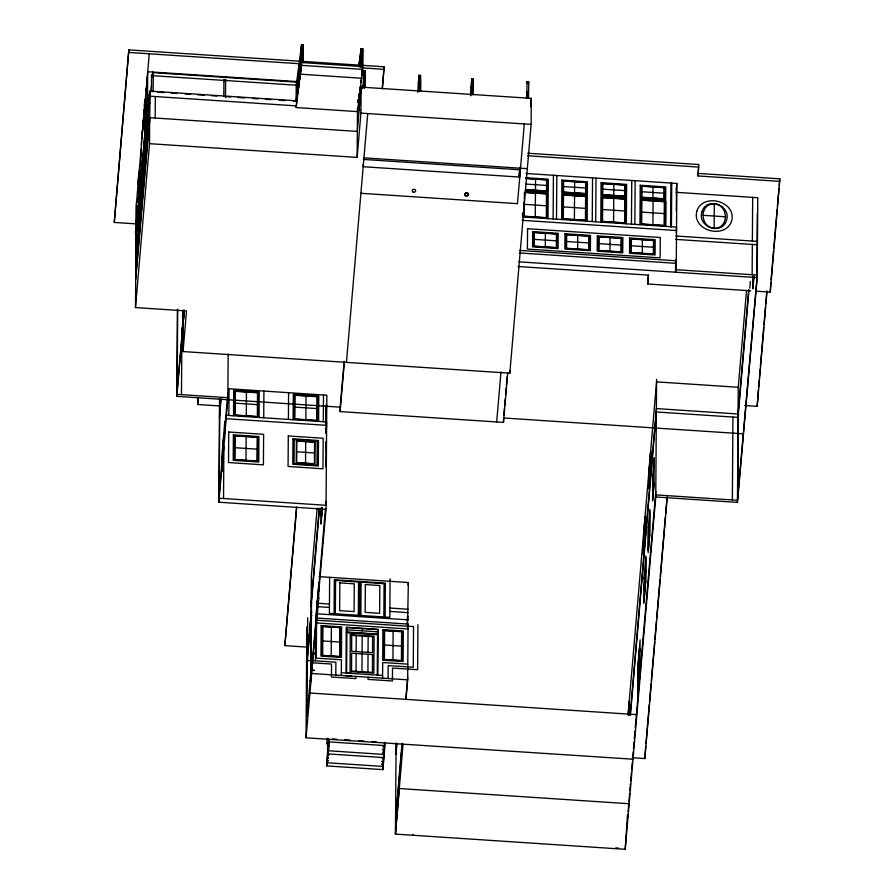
<?xml version="1.0" encoding="UTF-8"?>
<svg xmlns="http://www.w3.org/2000/svg" width="894" height="894" viewBox="0 0 894 894"><rect width="100%" height="100%" fill="white"/><g stroke="black" fill="none" stroke-linecap="round" stroke-linejoin="round"><path stroke-width="1.34" d="M355.857 676.412L355.846 678.602L331.439 676.993L331.506 664.052L310.743 662.689M335.809 675.082L335.887 662.175L310.766 660.51M341.318 675.451L341.407 659.783L316.297 658.129L316.532 622.939L408.033 628.951M346 673.026L346.257 627.23L378.229 629.331L377.905 675.126M356.036 671.338L356.125 653.492M372.53 656.453L372.541 654.564L351.621 653.19L351.521 671.048L372.418 672.422L372.541 654.564M392.958 660.208L393.114 631.164M136.257 223.891L114.264 222.438L128.837 49.896L299.334 61.172M114.264 222.438L128.837 49.896M137.005 232.798L135.519 232.697L135.519 232.06L137.799 205.486L138.648 205.497M149.477 100.609L149.332 122.109L149.7 117.673L357.321 131.418L361.109 87.12L531.293 98.374L531.114 124.378L509.815 373.178L183.069 351.554L186.544 310.944L135.497 307.57L136.201 206.067L149.242 53.785M136.089 273.005L136.212 255.65M136.246 250.566L136.346 235.301M136.369 232.753L135.519 232.06M136.436 222.572L136.581 202.223L139.129 202.39M135.519 232.697L137.799 205.486M141.788 171.38L139.229 171.212L139.017 201.742L138.168 201.686L140.067 178.901L140.917 178.923M138.849 175.649L138.637 206.179L137.788 206.123M138.168 201.686L140.067 178.901M141.129 149.063L140.917 179.593L140.067 179.538M147.979 99.033L145.431 98.865L145.208 129.395L144.359 129.339L146.258 106.554L147.119 106.576M144.537 109.202L144.549 108.621M144.56 106.073L144.582 103.268M146.258 106.554L147.108 107.246L147.32 76.716M147.365 120.623L147.7 71.71L296.976 81.578M135.497 307.57L149.522 143.677L149.89 91.099L297.121 100.832M151.377 91.423L151.6 74.861L153.299 74.973L153.131 91.836M152.773 76.783L152.807 72.034M155.187 118.042L155.332 96.541M507.758 372.63L503.49 422.404L340.122 411.598L340.156 407.161L176.788 396.344L177.392 309.29M177.146 390.287L177.705 309.413M181.482 394.656L181.873 337.485M181.929 330.512L181.94 327.729M183.069 351.554L183.281 322.533M183.762 314.9L183.795 310.162M219.958 405.977L197.686 404.501L198.055 397.796M318.789 591.727L326.031 509.312L218.818 502.216L219.544 398.825M219.198 494.147L219.756 414.179M223.813 96.105L223.925 79.566L225.623 79.678L225.5 97.591M221.801 470.311L221.902 456.32M223.176 454.253L223.366 439.155M223.534 498.517L223.891 446.128M223.947 439.233L223.981 433.724M224.651 437.088L224.841 421.353L221.813 456.789L221.701 472.054L224.74 436.618M228.16 354.035L227.836 399.73L224.752 434.842M228.842 415.475L229.032 388.756L326.835 395.226L326.031 509.312M233.524 415.788L233.703 390.343L259.226 392.03L259.048 417.476M245.984 459.963L246.152 436.563M246.297 415.777L246.465 392.03M263.73 417.777L263.92 391.069M307.033 647.1L284.862 645.636L296.495 507.379M288.404 419.42L288.594 392.701M293.087 419.722L293.266 394.288L318.789 395.975L318.61 421.409M358.74 66.491L361.075 48.611L362.774 48.723L362.629 69.397L357.466 111.616L296.193 107.559L296.976 95.312M296.763 99.837L296.909 84.461L296.797 99.547L297.445 99.592M297.199 82.293L297.836 82.337L297.199 82.293L297.087 97.39M297.356 92.82L297.445 80.471L298.127 80.169L297.445 80.471M297.4 92.484L297.49 80.125M298.417 78.013L297.78 77.968L297.691 93.233L298.451 84.382M297.769 91.937L298.026 76.146L298.708 75.845L298.026 76.146M297.993 92.864L298.071 75.8M298.227 86.327L298.361 73.643L298.998 73.677L298.361 73.643M299.289 71.52L298.607 71.811L298.428 87.768L299.188 78.907M298.63 86.819L298.652 71.475M298.864 86.372L298.942 69.307L299.579 69.352L298.942 69.307M298.909 86.025L299.188 67.486L299.87 67.184L299.188 67.486M299.233 67.151L299.155 82.304L299.915 73.442M299.378 79.041L299.524 64.983L300.161 65.027M299.781 79.532L299.814 62.815L300.451 62.859L300.384 72.47M299.971 73.342L300.105 60.658L300.742 60.691L300.105 60.658M300.25 72.548L300.395 58.49L301.032 58.535M300.607 73.386L300.686 56.322L301.379 56.367L300.686 56.322M300.853 65.486L300.976 54.165L301.613 54.199L301.49 65.519M301.122 66.055L301.513 44.7L303.211 44.812L303.088 62.625L360.952 66.447L361.075 48.611M301.312 65.977L301.513 44.7M301.725 58.993L301.747 62.759M302.977 62.781L303.211 44.812M305.558 463.159L305.703 441.58M305.86 419.722L306.027 395.975M632.807 759.185L306.039 737.818L306.821 626.716M311.537 611.507L307.391 660.487L307.011 716.239L311.57 664.164M307.692 617.754L307.424 656.241L311.09 613.418M308.843 696.784L308.855 695.934M309.257 638.227L309.737 631.857M310.989 677.741L311.514 601.785M315.437 660.822L315.817 618.19L318.845 582.743L318.655 598.488M315.805 631.712L315.906 617.709M317.18 615.653L317.281 601.651M317.281 614.547L317.37 600.544M321.114 507.982L321.002 524.141L322.365 508.194M321.449 508.921L321.393 517.112L322.209 507.58M321.494 515.369L321.572 508.094M323.293 421.722L323.483 395.014M325.964 419.778L326.087 405.63M325.863 451.146L325.885 448.419M326.176 405.273L325.852 421.879M326.533 405.004L325.874 423.912M385.18 743.048L382.9 769.633L326.746 765.912L328.299 741.83M327.539 761.118L328.232 760.604L327.539 761.118L327.718 741.819L384.465 745.551L382.9 769.633M327.897 749.686L327.93 738.556M328.087 749.697L328.165 738.679M328.433 739.148L328.958 749.116L328.322 749.071L328.4 738.478M329.64 577.323L329.394 613.362L389.806 617.363L390.075 578.776M331.193 655.928L331.395 627.096M334.077 613.675L334.311 579.748L385.359 583.123L385.124 617.05M335.351 613.753L335.585 580.474L358.561 581.994L358.326 615.273M149.522 143.677L357.142 157.411L357.488 108.23M358.975 93.904L358.952 97.29L359.276 93.49M359.88 66.86L359.958 62.401L360.595 62.446L360.528 66.905M356.125 651.581L356.237 635.634M360.204 67.106L360.248 60.244L360.941 60.289M360.438 66.648L360.539 58.076L361.176 58.121L361.131 64.983M360.707 67.229L360.952 50.086L361.802 50.142M357.142 157.411L360.93 113.113L361.109 87.12M361.265 67.016L361.366 51.93M362.115 88.607L362.126 85.891L361.891 88.618M362.528 68.045L362.774 48.723M359.6 615.363L359.835 581.435M363.433 87.5L363.668 70.95L365.367 71.062L365.255 87.5M363.545 87.388L363.668 70.95M363.21 164.284L363.188 166.72L519.749 177.079L519.816 167.748M364.271 88.595L364.305 84.572M360.874 615.441L361.109 582.162L384.085 583.681L383.85 616.961M365.199 78.024L365.367 71.062M361.958 671.729L362.081 653.883M362.081 651.972L362.193 636.025M362.226 630.818L362.238 628.594M367.915 672.12L368.037 654.274M368.037 652.374L368.149 636.416M368.015 677.216L368.004 679.395L392.432 681.004L392.522 668.075L417.621 669.718L417.934 624.683M377.268 675.082L377.559 634.695L346.861 632.673L346.637 673.07L351.51 673.394M382.442 88.484L384.107 66.782L302.116 61.351M382.576 678.177L382.677 662.499L407.787 664.153M383.213 752.703L382.565 752.659L383.213 752.703L383.224 750.055M384.465 745.551L384.487 742.366M388.085 678.546L388.175 665.605L413.274 667.259L413.553 626.571L315.727 620.134M656.587 379.335L655.76 496.975L625.197 849.3L395.45 834.102L396.087 742.97M406.044 698.918L407.675 679.842L408.066 624.079L316.599 618.033M407.508 626.66L408.357 582.53L319.192 576.63M412.894 835.253L412.905 834.493M418.738 91.289L418.828 78.214L418.325 84.114M418.861 91.099L418.973 75.252L420.672 75.364L420.56 91.21M420.437 91.4L420.515 80.941M471.496 94.775L471.585 81.7M471.619 94.596L471.719 78.739L473.429 78.851L473.194 94.887M503.49 422.404L503.523 419.074M509.815 373.178L509.837 370.507M522.543 215.599L522.565 212.917M523.906 202.96L523.817 216.382L546.737 217.901L546.904 193.73L525.337 192.311M524.409 192.456L524.242 216.203L546.312 217.667L546.48 193.92L525.784 192.545M526.801 98.306L527.035 81.767L528.734 81.879L528.51 98.418M535.271 216.929L535.439 193.182M535.495 190.221L535.562 179.191M545.306 246.867L545.407 233.3M548.011 218.628L548.19 193.182L525.393 191.674M553.118 218.963L553.42 175.291M556.515 219.186L556.817 175.515M561.622 219.522L561.801 194.087L587.324 195.775L587.146 221.209M574.395 219.522L574.551 195.775M574.574 192.802L574.652 181.784M577.647 249.013L577.736 235.435M592.253 221.556L592.554 177.872M595.706 221.779L596.019 178.107M600.813 222.114L600.991 196.68L626.515 198.367L626.348 223.802M609.976 251.147L610.077 237.58M613.586 222.114L613.753 198.155M613.776 195.406L613.854 184.376M625.197 849.3L627.521 814.669M631.443 224.148L631.756 180.465M628.717 715.245L628.862 706.785L628.191 715.178M629.152 714.44L629.242 701.086M634.852 224.372L635.153 180.7M639.959 224.707L640.138 199.261L666.03 200.982L665.851 226.417M637.858 697.409L638.092 663.482L640.115 639.858L639.791 674.892M637.958 696.303L638.193 663.013M642.317 253.281L642.406 239.715M643.702 533.718L643.445 554.705L644.954 536.981M644.093 577.435L643.803 603.506L645.691 581.357L645.87 555.923L643.971 578.072M644.842 537.607L645.099 516.631L643.579 534.344M645.569 581.994L645.77 557.666M750.748 290.807L647.714 283.979L648.273 275.117M632.382 757.721L644.865 758.548L644.887 756M648.452 526.499L648.262 550.827L649.58 535.316M649.323 468.009L649.066 488.996L650.586 471.272M649.558 535.472L649.748 511.156M650.463 471.909L650.597 453.247M650.497 471.741L650.72 450.922L649.212 468.635M652.911 197.987L652.989 186.969M652.911 224.718L653.078 200.971M652.844 474.971L652.575 500.886L654.095 483.173M652.709 498.561L652.877 474.815M653.972 483.799L654.274 457.728L652.754 475.452M670.589 226.73L670.891 183.058M671.439 226.785L671.74 183.114M675.618 260.02L675.529 272.201L676.289 263.339L676.847 183.449L525.974 173.47M676.311 211.085L676.467 187.885M756.313 291.176L770.237 292.092L779.713 181.348L698.035 175.95L698.482 168.34M698.035 175.95L698.806 164.541L527.672 153.22M714.15 228.115L714.317 203.988C699.153 203.173 699.723 227.646 714.15 228.115C729.314 228.931 728.744 204.447 714.317 203.988M732.354 499.947L732.935 417.051M655.76 496.975L737.449 502.383L738.254 387.281L746.535 290.494M737.841 495.857L738.422 412.961M752.133 274.715L752.346 244.442M752.368 241.056L752.67 197.384M752.994 276.648L752.904 288.93L753.944 276.794M753.34 277.084L753.307 281.107L753.631 276.704M753.407 279.364L753.452 276.145M756.86 279.487L757.319 213.197M737.449 502.383L757.218 277.598L757.777 197.719L676.087 192.311M744.702 405.53L757.162 406.345L758.369 389.918M770.237 292.092L770.851 282.627M779.713 181.348L779.736 178.811L698.046 173.402M328.601 743.897L326.891 743.786L327.26 738.232M327.718 741.819L328.31 742.612L328.366 741.864M417.789 92.317L418.973 75.252M419.767 88.327L420.236 81.019M470.546 95.803L471.082 86.763M472.513 91.825L472.792 86.874M519.079 176.911L519.693 167.424M749.831 288.192L750.312 281.387M151.6 74.861L151.477 76.325L153.176 76.437L153.299 74.973M395.45 834.102L403.049 744.233M395.461 833.331L399.193 789.268M141.978 133.72L142.213 130.949M142.571 126.792L143.163 119.874M143.521 115.717L143.99 110.185M144.347 106.028L144.817 100.53M137.866 184.309L138.805 173.324M141.274 144.504L141.509 141.766M141.744 139.017L145.152 99.234M145.856 91.032L146.08 88.305M144.359 129.339L146.705 102.005M140.436 181.683L141.744 166.463M146.862 108.051L147.935 94.116M135.989 237.178L147.901 98.139M135.966 239.726L148.013 98.239M141.33 178.666L141.688 174.52M147.521 106.319L147.991 100.787M141.442 178.766L141.677 176.006M147.633 106.42L147.991 102.262M135.866 254.991L149.89 91.099M135.832 260.076L149.857 96.183L296.205 105.872M151.064 91.02L151.522 85.712M152.528 75.945L152.807 72.626L296.909 82.159M135.709 277.442L149.343 119.975M182.398 317.437L182.979 310.62M183.058 310.274L182.287 332.702L184.153 310.888M184.086 311.112L176.8 394.343L227.847 397.718M223.802 81.041L223.925 79.566M197.686 404.501L198.278 397.562M225.5 81.153L225.623 79.678M219.432 414.85L220.74 399.573M219.41 418.247L221.064 398.892M221.757 464.243L218.851 498.204L326.064 505.3M224.796 428.807L227.288 399.584M227.534 396.802L227.892 392.634M153.243 75.722L296.182 85.187L296.238 84.449L296.07 101.301L293.288 101.111M296.953 98.709L297.713 89.847M299.892 76.839L300.652 67.978M301.256 63.988L300.54 71.766M296.193 107.559L301.367 65.34L362.629 69.397M284.862 645.636L296.719 507.155M317.18 508.015L311.347 576.105L310.609 682.167L325.382 509.502M325.829 408.893L326.075 405.25M311.168 602.824L319.259 508.205M325.807 431.69L326.645 421.946L226.16 415.297M311.146 606.21L319.482 508.697M325.908 433.679L326.623 425.343L225.478 418.649M309.972 629.097L311.503 611.138M325.818 446.754L326.276 441.446L325.885 467.003M311.525 619.117L310.944 618.525M358.025 101.894L358.248 99.368L358.215 102.754L358.438 100.229M359.801 90.562L360.126 86.763M360.751 82.561L360.964 80.024M361.589 75.822L362.316 70.503M325.852 504.026L326.087 501.288M306.039 737.818L315.761 626.135M315.705 633.455L318.745 598.008M363.098 87.612L364.271 73.856M340.122 411.598L344.38 361.824M346.447 362.361L367.736 113.56M382.23 88.674L384.107 66.782M326.746 765.912L329.014 739.338M420.024 84.226L420.336 80.683M408.122 585.201L408.357 582.53M396.031 750.994L396.668 743.607M407.251 619.944L407.597 615.932M396.008 754.38L396.958 743.305M407.228 623.341L407.798 616.648M407.832 626.806L408.066 624.079M395.561 818.837L401.987 743.786M405.787 699.32L407.686 677.082M395.539 822.223L402.289 743.327M471.082 87.612L471.719 78.739M496.684 421.957L500.975 371.926M526.912 83.243L527.035 81.767M519.269 175.995L519.805 169.771L363.243 159.411M524.309 123.92L517.481 203.653L360.919 193.294M526.465 98.418L527.058 91.546M528.734 81.879L528.611 83.354L527.762 83.298M530.578 106.688L531.293 98.374M647.714 283.979L648.463 275.128L518.073 266.501M628.091 714.563L656.565 381.872L738.254 387.281M630.125 715.312L656.386 408.592L738.064 413.989L748.714 289.555M630.415 715.099L656.352 411.978L738.042 417.386L748.937 290.125M676.277 190.098L676.847 183.449M643.982 589.995L645.691 569.433M643.892 601.763L645.602 581.826M652.676 499.143L654.006 483.643M676.356 229.345L676.546 227.132L522.532 216.94M676.3 233.055L676.523 230.518L522.118 220.304M627.499 818.479L627.856 814.311M628.091 811.529L628.694 804.566M628.929 801.784L629.644 793.436M629.879 790.654L630.471 783.692M630.717 780.909L631.432 772.561M631.667 769.768L632.259 762.817M632.505 760.034L633.22 751.686M633.455 748.893L634.047 741.942M634.282 739.159L634.997 730.8M635.243 728.018L655.805 491.7M644.999 754.614L645.714 746.266M645.96 743.484L649.29 704.517M649.525 701.734L651.078 683.653M651.313 680.859L654.654 641.903M654.889 639.121L656.431 621.028M656.677 618.246L660.007 579.29M660.241 576.507L665.371 516.676M665.605 513.894L667.036 497.198M644.865 758.548L667.259 496.952M753.441 278.783L753.676 276.034M758.604 387.136L759.196 380.196M759.431 377.413L760.146 369.088M760.381 366.305L763.711 327.416M763.957 324.634L765.499 306.575M765.733 303.804L766.806 291.299M757.162 406.345L767.03 291.064M771.086 279.856L773.567 250.789M773.813 248.018L777.132 209.263M777.367 206.492L778.909 188.5M779.143 185.728L779.736 178.811M135.698 279.442L149.689 119.93M176.788 396.355L184.376 310.084M218.818 502.216L221.723 469.249M340.156 407.161L344.19 361.288M503.769 415.229L504.372 408.402M504.607 405.664L505.211 398.825M505.568 394.723L506.172 387.895M506.406 385.158L507.133 376.955M301.39 46.175L296.238 85.466L297.087 85.522M297.78 77.968L298.373 78.348M299.524 64.983L300.116 65.363M299.814 62.815L299.713 77.912M300.395 58.49L300.987 58.87M300.976 54.165L301.613 54.199M302.541 50.388L303.088 46.287M302.53 51.405L303.077 47.304M296.126 100.944L301.267 62.289M358.919 66.145L360.941 51.114L361.791 51.17M359.623 64.904L360.26 64.949M359.958 62.401L360.595 62.446M360.248 60.244L360.897 60.624M360.539 58.076L361.176 58.121M361.623 73.152L361.981 70.414M361.612 73.531L361.981 70.805M326.891 743.786L328.657 743.83M145.219 128.714L144.37 128.702L145.219 128.758M138.179 201.049L139.028 201.072M361.757 53.785L361.075 54.087L361.712 54.132M301.904 52.042L301.222 52.344L301.859 52.377M360.83 66.201L361.69 66.257M128.814 52.444L299.322 63.72M361.846 67.855L384.085 69.33M363.534 72.425L364.394 72.481M298.607 71.811L299.244 71.855M300.607 74.202L361.869 78.259M296.875 84.695L297.512 84.74M157.288 92.116L164.228 92.574M171.167 93.032L176.721 93.401M185.047 93.948L190.601 94.317M197.54 94.775L204.469 95.233M211.409 95.692L216.963 96.06M225.288 96.619L230.842 96.977M237.782 97.446L244.721 97.904M253.047 98.452L258.601 98.821M265.54 99.279L271.083 99.647M279.409 100.195L284.962 100.564M357.477 109.917L360.193 110.096M360.93 113.113L531.114 124.378M147.488 102.821L150.036 102.989M145.856 106.71L146.493 106.755M527.65 155.768L698.784 167.089M363.947 157.858L527.315 168.675M525.493 177.682L548.335 179.191L548.245 191.908L525.404 190.4M526.789 178.398L547.05 179.75L546.972 191.193L525.348 189.763M525.884 178.554L546.625 179.929L546.547 190.958L525.806 189.584M525.851 184.063L546.592 185.438M563.555 186.567L585.682 188.031M602.746 189.159L624.872 190.623M641.892 191.752L664.007 193.216M702.751 215.286L725.716 216.806M524.32 204.335L546.39 205.788M563.41 206.916L585.536 208.38M602.612 209.509L624.727 210.973M641.747 212.101L664.242 213.588M675.786 235.994L757.475 241.391M675.763 239.38L757.453 244.788M534.299 239.357L556.414 240.821M566.628 241.492L588.755 242.956M598.958 243.626L621.084 245.09M631.298 245.772L653.425 247.236M519.436 250.409L676.311 260.791L675.551 269.653L757.24 275.061L737.461 500.294L655.783 494.885M519.414 252.957L676.289 263.339M518.654 261.819L757.218 277.598M503.523 417.967L743.473 433.847M235.312 403.172L257.438 404.636M294.875 407.116L317.001 408.58M235.01 447.704L257.126 449.168M296.741 451.783L314.52 452.956M317.694 603.26L329.461 604.031M389.873 608.032L408.167 609.239M317.672 606.646L329.439 607.428M389.851 611.418L408.145 612.636M316.632 613.787L408.089 619.844M311.19 615.575L311.827 615.608M346.883 629.801L377.57 631.834M346.224 632.315L378.196 634.416M322.768 640.953L339.832 642.082M384.509 645.01L401.518 646.139M307.391 660.487L311.369 660.744M311.134 670.064L311.771 670.098M311.078 670.612L311.727 670.656M341.34 672.724L382.587 675.451M310.676 673.417L407.675 679.842M310.833 673.573L311.47 673.607M345.14 675.719L351.498 676.143M310.229 680.58L310.866 680.625M310.184 681.139L310.821 681.172M309.883 693.018L636.617 714.63M332.434 738.925L336.546 739.193M344.76 739.74L350.236 740.109M358.46 740.645L363.936 741.014M372.161 741.551L376.262 741.83M327.539 750.692L383.705 754.413M327.528 753.877L383.682 757.587M326.768 762.738L382.923 766.449M399.249 788.53L628.996 803.728M615.81 847.914L618.492 848.093M321.147 625.576L320.98 656.107L341.43 657.459L341.642 626.929L321.147 625.576M322.421 626.292L322.265 655.559L340.156 656.732L340.357 627.476L322.421 626.292M322.846 626.538L322.689 655.369L339.731 656.498L339.932 627.655L322.846 626.538M350.28 634.606L350.068 671.584L373.86 673.148L374.117 636.182L350.28 634.606M351.722 635.343L351.633 651.29L372.552 652.665L372.63 636.718L351.722 635.343M228.73 432.014L228.518 462.544L263.406 464.846L263.618 434.316L228.73 432.014M233.39 434.864L233.211 460.309L258.746 461.997L258.914 436.551L233.39 434.864M234.664 435.59L234.496 459.751L257.472 461.27L257.64 437.11L234.664 435.59M234.977 391.058L234.809 415.229L257.785 416.749L257.953 392.578L234.977 391.058M235.088 435.825L234.921 459.572L257.047 461.036L257.215 437.289L235.088 435.825M235.401 391.304L235.234 415.051L257.36 416.515L257.517 392.768L235.401 391.304M288.293 435.948L288.08 466.478L322.969 468.791L323.181 438.261L288.293 435.948M292.953 438.809L292.774 464.243L318.309 465.942L318.476 440.496L292.953 438.809M294.227 439.524L294.059 463.695L317.035 465.215L317.202 441.044L294.227 439.524M294.539 395.003L294.372 419.174L317.348 420.694L317.515 396.523L294.539 395.003M294.964 395.249L294.796 418.984L316.923 420.448L317.079 396.712L294.964 395.249M296.395 440.753L296.238 462.757L314.867 463.986L315.023 441.982L296.395 440.753M296.819 440.999L296.663 462.578L314.442 463.751L314.587 442.172L296.819 440.999M312.397 670.075L314.42 670.522L312.397 670.075M312.52 653.112L312.509 653.961L314.42 654.084L314.431 653.235L312.52 653.112M339.821 582.877L339.631 610.647L354.091 611.597L354.281 583.827L339.821 582.877M346.894 627.588L346.861 632.036L377.559 634.058L377.592 629.611L346.894 627.588M365.344 584.564L365.154 612.334L379.615 613.295L379.816 585.514L365.344 584.564M382.911 629.644L382.699 660.174L403.116 661.515L403.328 630.985L382.911 629.644M384.185 630.359L383.973 659.616L401.842 660.789L402.054 631.533L384.185 630.359M384.61 630.594L384.409 659.437L401.417 660.554L401.618 631.723L384.61 630.594M527.561 228.73L527.415 249.08L660.152 257.863L660.297 237.502L527.561 228.73M532.645 231.602L532.545 246.867L558.068 248.566L558.169 233.3L532.645 231.602M533.919 232.328L533.819 246.319L556.794 247.839L556.895 233.848L533.919 232.328M534.344 232.563L534.243 246.141L556.37 247.604L556.47 234.027L534.344 232.563M561.901 180.085L561.812 192.813L587.336 194.501L587.425 181.784L561.901 180.085M563.075 194.803L562.907 218.974L585.872 220.494L586.051 196.322L563.075 194.803M563.164 180.811L563.086 192.255L586.062 193.774L586.14 182.331L563.164 180.811M563.499 195.048L563.332 218.784L585.447 220.248L585.615 196.512L563.499 195.048M563.589 181.046L563.511 192.076L585.637 193.54L585.715 182.51L563.589 181.046M564.986 233.747L564.874 249.013L590.398 250.7L590.509 235.435L564.986 233.747M566.248 234.463L566.159 248.465L589.124 249.985L589.224 235.982L566.248 234.463M566.673 234.709L566.584 248.275L588.71 249.739L588.8 236.172L566.673 234.709M597.315 235.882L597.203 251.147L622.738 252.834L622.839 237.569L597.315 235.882M598.589 236.608L598.488 250.599L621.464 252.119L621.565 238.128L598.589 236.608M599.014 236.843L598.913 250.421L621.039 251.885L621.129 238.307L599.014 236.843M601.092 182.689L601.003 195.406L626.526 197.093L626.616 184.376L601.092 182.689M602.265 197.395L602.098 221.567L625.074 223.087L625.241 198.915L602.265 197.395M602.366 183.404L602.288 194.847L625.252 196.378L625.342 184.924L602.366 183.404M602.69 197.641L602.522 221.388L624.649 222.852L624.817 199.105L602.69 197.641M602.791 183.639L602.712 194.668L624.828 196.132L624.906 185.103L602.791 183.639M629.644 238.027L629.544 253.293L655.067 254.98L655.179 239.715L629.644 238.027M630.918 238.743L630.818 252.734L653.793 254.254L653.894 240.262L630.918 238.743M631.343 238.989L631.253 252.555L653.369 254.019L653.469 240.452L631.343 238.989M640.227 185.27L640.149 197.999L665.672 199.686L665.762 186.958L640.227 185.27M641.411 199.988L641.233 224.159L664.588 225.701L664.756 201.53L641.411 199.988M641.501 185.997L641.423 197.44L664.398 198.96L664.477 187.517L641.501 185.997M638.45 674.847L638.35 689.319L639.523 662.298L638.45 674.847M638.551 661.124L638.461 672.947L639.623 648.575L638.551 661.124M641.825 200.222L641.668 223.969L664.164 225.456L664.32 201.72L641.825 200.222M641.926 186.231L641.847 197.261L663.974 198.725L664.052 187.695L641.926 186.231M648.34 527.125L648.161 552.57L649.67 534.847L649.849 509.412L648.34 527.125M328.623 745.574L329.216 746.166L328.623 745.574M328.88 742.612L329.473 743.216L328.88 742.612M327.841 757.609L328.433 758.201L327.841 757.609M328.098 754.659L328.69 755.251L328.098 754.659M382.867 749.161L383.459 749.753L382.867 749.161M383.124 746.199L383.716 746.803L383.124 746.199M381.839 764.146L382.431 764.75L381.839 764.146M382.084 761.196L382.677 761.789L382.084 761.196M382.341 758.246L382.934 758.838L382.341 758.246M360.83 55.909L361.422 56.3L360.83 55.909M696.795 211.252C691.721 230.965 725.693 239.771 731.672 220.84C736.745 201.128 702.773 192.322 696.795 211.252M701.924 211.945C697.007 226.975 722.151 236.061 726.543 220.159C731.46 205.117 706.316 196.032 701.924 211.945M465.282 193.417L465.081 193.763A1.71 1.486 0.4 0 0 465.472 195.842A1.71 1.486 0.4 0 0 467.841 195.462L468.098 195.093A1.71 1.486 0.4 0 0 467.651 193.037A1.71 1.486 0.4 0 0 465.282 193.417L465.014 193.786A1.71 1.486 0.4 0 0 467.808 195.384L468.043 195.115A1.71 1.486 0.4 0 0 465.316 193.495M412.972 191.987A1.71 1.486 0.4 0 0 415.643 190.88A1.71 1.486 0.4 0 0 413.196 189.427A1.71 1.486 0.4 0 0 412.972 191.987"/></g></svg>
